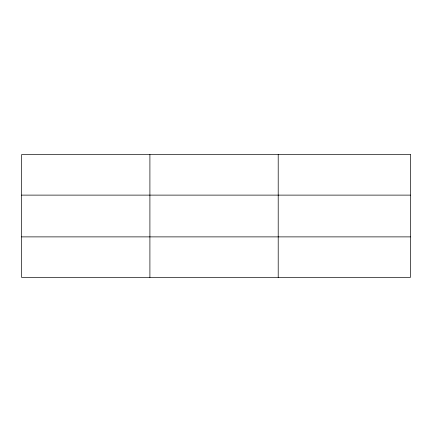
<?xml version="1.0" encoding="UTF-8"?>
<svg xmlns="http://www.w3.org/2000/svg" width="432" height="432" viewBox="0 0 432 432"><rect width="100%" height="100%" fill="white"/><g stroke="black" fill="none" stroke-linecap="round" stroke-linejoin="round"><path stroke-width="0.65" d="M149.904 277.42L149.904 154.58M278.208 277.42L278.208 154.58M21.6 195.118L410.4 195.118M21.6 236.882L410.4 236.882M410.4 154.58L410.4 277.42L21.6 277.42L21.6 154.58L410.4 154.58"/></g></svg>
